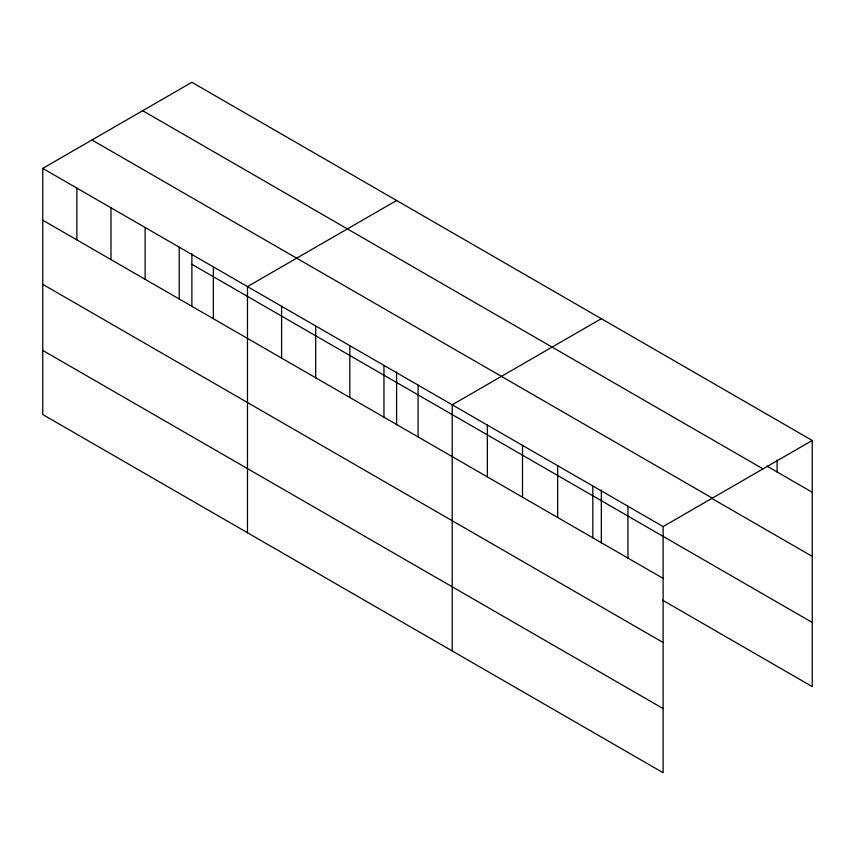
<?xml version="1.0" encoding="UTF-8"?>
<svg xmlns="http://www.w3.org/2000/svg" width="855" height="855" viewBox="0 0 855 855"><rect width="100%" height="100%" fill="white"/><g stroke="black" fill="none" stroke-linecap="round" stroke-linejoin="round"><path stroke-width="1.28" d="M42.75 168.392L663.117 526.562L663.117 772.706L42.75 414.536L42.75 168.392L191.883 82.294L812.25 440.464L812.25 686.608L662.561 600.178M396.602 200.498L247.469 286.596L247.469 532.729M601.322 318.691L452.199 404.789L452.199 650.922M663.117 526.562L812.25 440.464M766.892 466.082L812.25 492.277M142.667 110.712L763.034 468.882M91.966 139.985L712.333 498.155M711.328 498.134L812.25 556.402M191.883 264.302L812.25 622.472M42.75 220.205L663.117 578.375M42.75 284.33L663.117 642.5M42.75 350.4L663.117 708.571M777.099 460.022L777.099 471.981M627.965 506.267L627.965 558.08M601.322 490.129L601.322 543.021M592.814 485.971L592.814 537.784M557.663 465.676L557.663 517.489M522.501 445.38L522.501 497.183M487.35 425.085L487.35 476.887M418.074 385.092L418.074 436.894M396.602 371.925L396.602 424.828M383.959 365.384L383.959 417.197M349.834 345.687L349.834 397.5M315.709 325.99L315.709 377.803M281.594 306.293L281.594 358.095M213.355 266.888L213.355 318.701M191.883 253.732L191.883 306.635M179.229 247.191L179.229 299.004M145.115 227.494L145.115 279.296M110.99 207.797L110.99 259.599M76.875 188.1L76.875 239.902"/></g></svg>
